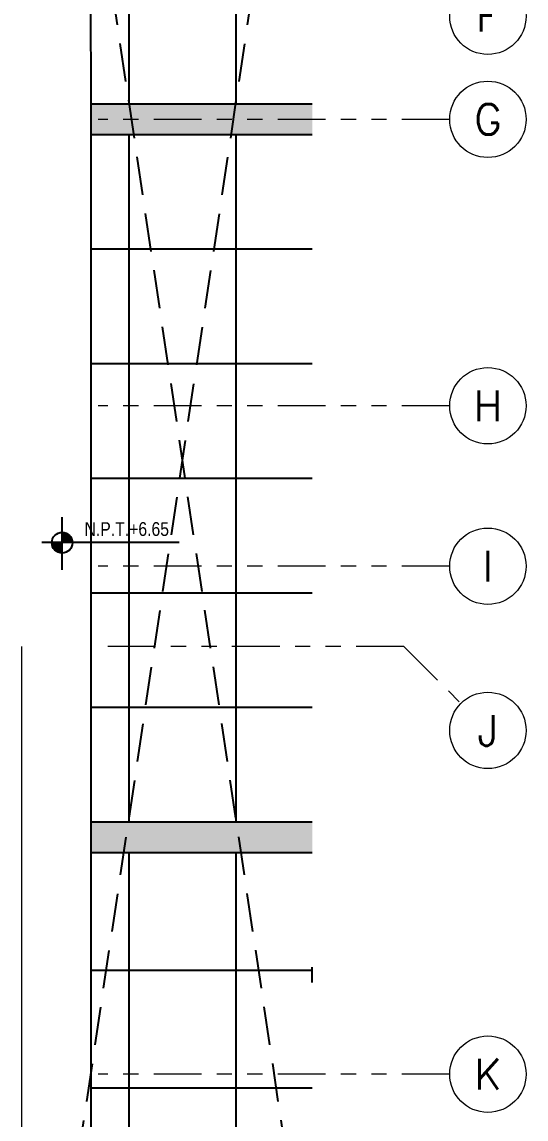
# Model space of a CAD drawing. Header units: millimetres. Extents: x -3 to 53, y -110 to 39.
# Drawn here: x 50.05 to 53.35, y 21.91 to 29.09 of the extents above; entities that cross this region are included whole.
import ezdxf
from ezdxf.enums import TextEntityAlignment as Align
from ezdxf.xclip import XClip

# ---------------------------------------------------------------- set-up
doc = ezdxf.new("R2010")
doc.units = ezdxf.units.MM
doc.header["$XCLIPFRAME"] = 2
for name, pattern in [('DOT', [6.35, 0, -6.35]), ('HIDDEN2', [0.1875, 0.125, -0.0625]), ('PHANTOM', [63.5, 31.75, -6.35, 6.35, -6.35, 6.35, -6.35]), ('PHANTOM2', [1.25, 0.625, -0.125, 0.125, -0.125, 0.125, -0.125])]:
    doc.linetypes.add(name, pattern=pattern)
for name, color, linetype in [('A-Adoquines', 8, 'Continuous'), ('A-EJES', 8, 'PHANTOM'), ('A-HATCH', 8, 'Continuous'), ('A-NIVELES-NPT', 8, 'Continuous'), ('A-PROYECCIONES', 8, 'HIDDEN2')]:
    doc.layers.add(name, color=color, linetype=linetype)
doc.layers.add('A-MURO ALTO', color=8, linetype='Continuous', lineweight=20)
doc.layers.add('A-MUROS', color=8, linetype='Continuous', lineweight=30)
doc.styles.add('R80', font='ARIALN.TTF', dxfattribs={"height": 2.03})
doc.styles.add('ROMANS', font='ROMANS.shx', dxfattribs={"oblique": 10})

# ---------------------------------------------------------------- blocks, each defined once
blk = doc.blocks.new('Ejes_Torre C 1var')
at = {"layer": 'A-EJES', "color": 8, "linetype": 'PHANTOM2', "lineweight": 0, "ltscale": 0.5}
blk.add_line((52.55, 2.8), (52.9232, 2.4268), dxfattribs=at)
for points in [[(52.85, 6.25), (50.55, 6.25)], [(52.85, 4.375), (50.55, 4.375)], [(52.85, 3.325), (50.55, 3.325)], [(52.55, 2.8), (50.55, 2.8)], [(52.85, 0), (50.55, 0)]]:
    blk.add_lwpolyline(points, dxfattribs=at)
at = {"layer": 'A-EJES', "color": 8, "linetype": 'Continuous', "lineweight": 0}
for centre in [(53.1, 6.925), (53.1, 6.25), (53.1, 4.375), (53.1, 3.325), (53.1, 2.25), (53.1, 0)]:
    blk.add_circle(centre, 0.25, dxfattribs=at)
at = {"layer": 'A-EJES', "color": 8, "linetype": 'Continuous', "lineweight": 0, "style": 'ROMANS'}
for s, p in [('F', (53.1, 6.925)), ('G', (53.1, 6.25)), ('H', (53.1, 4.375)), ('I', (53.1, 3.325)), ('J', (53.1, 2.25)), ('K', (53.1, 0))]:
    blk.add_text(s, height=0.2, rotation=0, dxfattribs=at).set_placement(p, align=Align.MIDDLE_CENTER)
blk = doc.blocks.new('TRAZO 2')
at = {"layer": 'A-Adoquines'}
h = blk.add_hatch(color=8, dxfattribs=at)
h.dxf.hatch_style = 1
h.paths.add_polyline_path([(47.3177, 117.0351), (47.5129, 116.9913), (47.8728, 118.5982), (47.6777, 118.6419)])
h.paths.add_polyline_path([(51.904, 116.0075), (52.0992, 115.9637), (52.4593, 117.5715), (52.2642, 117.6152)])
h.paths.add_polyline_path([(56.4903, 114.9799), (56.6853, 114.9362), (57.0458, 116.5449), (56.8507, 116.5886)])
at = {"color": 8}
for p, q in [((47.3177, 117.0351), (47.6782, 118.6441)), ((47.5129, 116.9913), (47.8733, 118.6004)), ((51.904, 116.0074), (52.2645, 117.6166)), ((52.0992, 115.9637), (52.4596, 117.5729))]:
    blk.add_line(p, q, dxfattribs=at)
blk.add_lwpolyline([(44.3126, 117.7098), (44.672, 119.3147), (60.9213, 115.6774)], dxfattribs=at)
at = {"layer": 'A-HATCH', "color": 8}
for p, q in [((45.8153, 117.3732), (46.1757, 118.9822)), ((46.5667, 117.2049), (46.9271, 118.8139)), ((48.2448, 116.8274), (48.6052, 118.4364)), ((48.9766, 116.6635), (49.3371, 118.2726)), ((49.7084, 116.4991), (50.0688, 118.1081)), ((50.4403, 116.3352), (50.8007, 117.9443)), ((51.1722, 116.1717), (51.5326, 117.7807))]:
    blk.add_line(p, q, dxfattribs=at)
for points in [[(47.6235, 118.4001), (44.618, 119.0733)], [(47.4705, 117.717), (44.465, 118.3902)], [(52.2099, 117.3728), (47.8187, 118.3564)], [(52.0569, 116.6897), (47.6657, 117.6733)], [(56.7962, 116.3455), (52.405, 117.3291)], [(56.6432, 115.6624), (52.252, 116.646)]]:
    blk.add_lwpolyline(points, dxfattribs=at)
blk = doc.blocks.new('FONDO_')
at = {"layer": 'A-MURO ALTO', "color": 8}
blk.add_lwpolyline([(-24.2329, -53.3672), (-18.5725, -54.6344)], dxfattribs=at)
at = {"layer": 'A-PROYECCIONES', "color": 8, "ltscale": 2}
for p, q in [((-10.9801, -58.4858), (-24.2329, -53.3672)), ((-24.6911, -55.4168), (-10.5218, -56.4364))]:
    blk.add_line(p, q, dxfattribs=at)
at = {"color": 8, "ltscale": 2, "rotation": 0.008731308866715193}
blk.add_blockref('TRAZO 2', (-67.6484, -173.4301, 0), dxfattribs=at)
blk = doc.blocks.new('SIM NIVEL PLANTA')
at = {"linetype": 'Continuous'}
h = blk.add_hatch(dxfattribs=at)
h.set_pattern_fill('_USER', color=8, scale=0.089997, angle=45, style=0, pattern_type=0)
h.set_pattern_definition([(45, (31854.49523, 23864.84028), (-0.06363728001, 0.06363728001), [])])
h.paths.add_polyline_path([(-17.33, 0), (-15.98, 0, 0.409209), (-17.33, 1.33)])
h.paths.add_polyline_path([(-18.68, 0, 0.004279), (-18.68, -0.02, 0.414214), (-17.33, -1.37), (-17.33, 0)])
at = {"color": 8}
for p, q in [((-17.33, -3.58), (-17.33, 3.34)), ((-2, 0), (-20, 0))]:
    blk.add_line(p, q, dxfattribs=at)
at = {"color": 8, "linetype": 'Continuous'}
blk.add_circle((-17.33, -0.02), 1.35, dxfattribs=at)
at = {"color": 8, "style": 'R80'}
blk.add_attdef('N.P.T.+0.00', text='', height=1.8, dxfattribs=at).set_placement((-8.87, 1.77), align=Align.MIDDLE_CENTER)
blk = doc.blocks.new('arq.')
at = {"layer": 'A-MUROS', "color": 8}
blk.add_blockref('Ejes_Torre C 1var', (101.2127, 24.0936), dxfattribs=at)
at = {"layer": 'A-NIVELES-NPT', "color": 8, "lineweight": 0}
ref = blk.add_blockref('SIM NIVEL PLANTA', (152.3924, 27.5731), dxfattribs=dict(at, xscale=0.05, yscale=0.05, zscale=0.05))
ref.add_attrib('N.P.T.+0.00', 'N.P.T.+6.65', dxfattribs={"layer": '0', "height": 0.09, "style": 'R80'}).set_placement((151.9489, 27.6618), align=Align.MIDDLE_CENTER)
at = {"color": 8, "linetype": 'DOT'}
ref = blk.add_blockref('FONDO_', (93.8909, 33.0827), dxfattribs=dict(at, rotation=102.6173891652518))
XClip(ref).set_block_clipping_path([(-13.2902250815, -2.4271841227), (-25.0859891039, -55.1232695242), (-5.7853781296, -59.4436180056), (6.0103858928, -6.7475326041)])

msp = doc.modelspace()

# ---------------------------------------------------------------- block references
at = {"color": 7}
msp.add_blockref('arq.', (-101.2125, -1.8936), dxfattribs=at)

doc.saveas('drawing.dxf')
